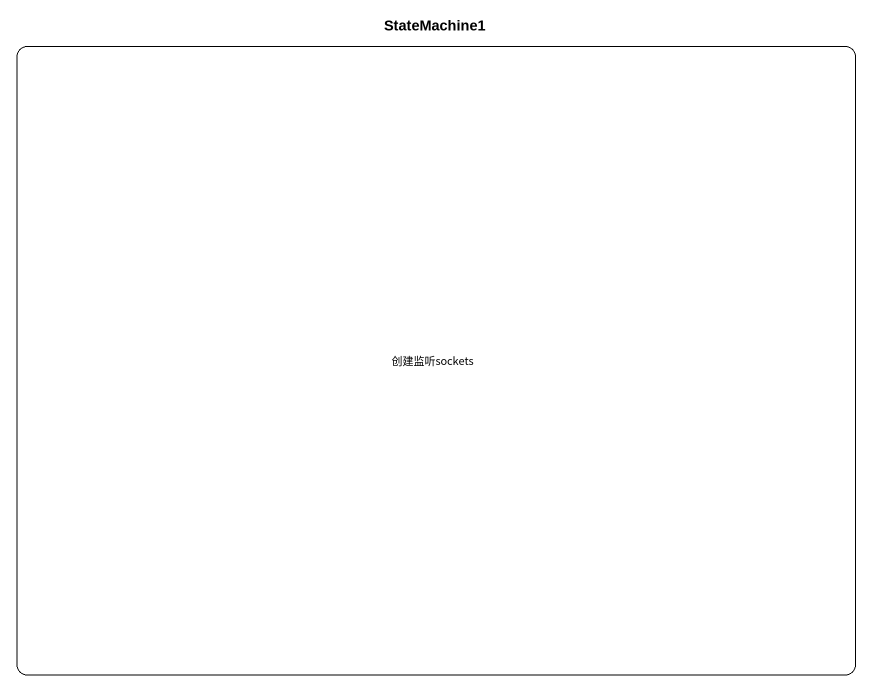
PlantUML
@startuml
title StateMachine1
hide empty description
state 创建监听sockets
@enduml
